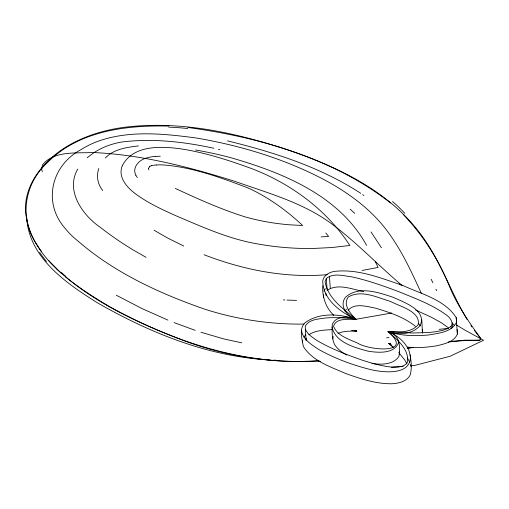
<?xml version="1.0" encoding="UTF-8"?>
<svg xmlns="http://www.w3.org/2000/svg" width="509" height="509" viewBox="0 0 509 509"><rect width="100%" height="100%" fill="white"/><g stroke="black" fill="none" stroke-linecap="round" stroke-linejoin="round"><path stroke-width="0.76" d="M346.763 355.027C341.984 352.495 337.499 349.11 334.553 344.517C331.671 338.37 332.046 331.054 332.307 324.443C336.016 315.364 348.296 316.197 355.893 319.245C347.144 316.662 338.739 305.585 345.579 297.173C358.87 285.358 378.849 292.58 393.61 297.453C403.675 302.244 427.573 310.331 420.014 325.69C412.296 334.553 398.566 335.234 388.081 331.575C414.752 354.977 368.86 350.103 358.081 343.378C349.416 339.191 337.225 336.131 333.548 326.212C336.099 317.476 348.843 319.767 355.893 319.245C350.567 313.856 342.366 304.503 348.36 296.944C361.46 289.354 377.455 297.612 390.518 301.449C399.183 306.259 420.797 311.215 418.194 324.672C411.037 333.16 398.121 332.135 388.081 331.575C396.696 339.401 409.624 349.199 407.372 362.268C404.127 367.651 396.899 367.237 391.427 367.078C381.476 366.073 371.856 363.248 362.363 360.226C346.75 354.728 331.111 348.894 316.833 340.406C312.443 337.34 307.487 334.305 305.343 329.145L305.266 326.224C309.033 319.207 318.456 319.118 325.397 317.991C335.571 317.215 345.796 317.839 355.893 319.245C343.639 309.128 327.643 298.331 325.066 281.547L326.326 278.461C333.452 272.633 343.581 275.878 351.802 276.845C367.689 280.325 383.029 285.791 398.242 291.466C415.077 298.401 432.644 304.617 447.316 315.688C451.159 318.602 452.902 323.081 452.609 327.834M422.47 333.198L421.796 319.722M332.822 338.873L333.16 336.347M371.977 363.534C381.076 364.692 393.355 365.004 398.973 356.338C400.373 345.815 399.985 334.807 388.081 331.575C396.925 335.138 404.903 341.558 408.912 350.364C411.017 358.196 412.296 367.002 410.235 374.942C406.71 381.725 398.483 383.411 391.504 383.78C375.438 383.818 359.971 378.671 345.038 373.256C330.15 366.607 312.456 361.015 303.339 346.47C302.085 338.886 298.872 329.285 304.77 322.948C319.27 312.176 339.592 313.798 355.893 319.245C340.534 312.373 322.852 299.33 322.744 280.911A14.137 10.225 -4.1 0 1 334.127 271.437C357.84 268.567 380.827 278.099 402.874 285.473C421.166 294.043 444.72 299.559 456.21 317.616L456.548 322.127C451.687 332.313 438.446 333.191 428.629 334.973C415.083 336.201 401.079 335.978 388.081 331.575L412.455 333.013L429.049 332.479L436.442 331.633L442.798 330.347L447.78 328.566L451.057 326.256L452.291 323.368M302.295 342.137L302.715 340.19M398.668 342.239C394.768 354.194 378.142 352.762 368.185 351.204C354.678 347.501 335.482 342.697 331.963 326.969M148.501 168.409L149.474 166.863M77.743 169.083C65.152 190.659 82.547 215.301 100.458 227.453A377.888 273.199 -4.1 0 0 133.358 250.072L146.102 257.357M456.21 317.616L457.406 334.031C454.232 341.806 444.968 343.696 437.683 345.605C427.694 347.431 417.45 348.048 407.334 347.106M345.07 311.26L346.432 309.078M303.968 337.117L305.623 334.858M348.137 310.293C354.767 302.607 366.766 306.545 375.286 308.098C389.321 312.322 403.86 316.961 415.408 326.326M105.299 158C113.812 149.054 126.766 147.33 138.416 145.924M363.706 291.479C352.158 289.398 337.931 283.004 327.179 290.365L326.326 278.461M308.817 334.795C315.656 330.176 324.443 330.093 332.415 329.59M337.944 333.44C343.81 330.818 350.459 331.085 356.745 331.149L355.365 330.481M151.23 165.8L151.275 165.788A8.22 5.943 -4.1 0 1 151.555 165.705L152.713 165.438A21.219 15.34 -4.1 0 1 156.282 164.999M391.695 313.029L355.772 319.308M413.531 347.405L407.645 348.461M386.63 337.855L388.908 337.448M407.607 348.188L412.137 347.373M362.09 270.457L378.13 267.435L375.47 261.931M449.441 341.539L465.137 340.165L478.886 340.228M439.108 329.348L448.314 328.318M448.429 341.984L462.923 340.686L478.899 340.216A1.75 1.368 2.3 0 0 480.49 339.605A1.75 1.368 2.3 0 0 480.496 338.224M391.446 367.231L403.243 366.283M410.318 365.716L415.039 365.335L450.109 356.255L483.55 340.286L465.175 330.271L456.509 325.003M155.614 156.39L160.265 156.212M156.282 164.986L158.833 164.871A51.231 37.036 -4.1 0 1 163.554 164.961C192.841 167.245 220.779 177.616 248.029 187.961A103.976 75.173 -4.1 0 1 250.53 189.081C269.725 198.281 287.146 210.974 302.651 225.5L290.2 224.844A179.295 129.63 -4.1 0 1 244.944 216.828C220.995 209.339 198.014 198.955 175.281 188.406M327.192 274.663C285.307 278.296 243.117 269.859 204.128 254.748M318.978 360.97C272.423 363.776 225.379 356.491 181.808 339.859C140.643 323.915 99.573 305.317 65.47 276.769M318.621 360.633C245.052 366.206 172.945 341.494 109.231 306.501C73.201 284.862 28.809 256.218 25.45 209.886A103.442 74.785 -4.1 0 1 33.613 179.365C52.23 147.674 88.795 132.098 123.872 127.358C179.149 120.334 234.859 132.423 287.171 149.729C338.186 166.914 390.32 191.518 422.413 236.583C441.093 262.148 450.987 292.611 467.16 319.607M321.134 236.882L328.61 236.437A189.119 136.724 -4.1 0 0 325.805 233.02M304.064 324.08C278.448 324.437 252.801 321.529 227.867 315.65A252.477 182.534 -4.1 0 1 203.365 308.721C158.382 292.879 114.01 272.436 77.769 240.852A106.896 77.285 -4.1 0 1 65.184 228.465C42.578 202.919 51.04 165.902 80.537 149.894A85.111 61.532 -4.1 0 1 95.425 142.24C127.352 129.897 162.765 133.562 195.94 137.945C239.955 145.389 283.354 158.439 323.03 179.092C349.588 193.134 374.548 211.636 391.415 236.876C403.631 254.436 412.424 274.014 421.376 293.349M296.569 300.367L287.051 300.094M168.867 126.098C126.976 125.061 79.792 130.578 48.533 161.506C24.241 182.954 18.279 218.45 37.431 245.484A167.493 122.644 -8.4 0 0 41.573 251.643M269.286 359.895C208.41 356.618 150.46 333.09 98.04 303.173C67.003 283.787 28.924 258.012 26.742 217.744M273.708 360.111L275.923 360.226M283.405 299.909L284.855 300.005M393.126 347.303L388.933 343.48L390.454 343.626M187.91 127.485C259.641 137.315 332.714 158.038 390.683 203.027M351.56 330.526L356.745 331.149L355.365 330.506M241.699 342.843L223.655 338.892L200.972 332.256M316.744 360.658L320.587 361.422M213.888 148.291C183.762 141.693 152.49 138.2 121.746 142.017A59.114 42.737 -4.1 0 0 93.032 153.311L88.356 156.772A58.949 42.616 -4.1 0 0 87.274 157.701M218.399 149.334L219.901 149.678M227.44 140.853C273.855 152.255 320.46 167.035 360.779 193.337M393.629 347.424L388.933 343.48L390.257 343.874M391.077 344.498L388.933 343.48L390.422 343.925M195.233 330.36L174.142 322.63M415.643 310.064L431.034 317.075L441.284 322.712L448.168 327.592M167.951 320.129L141.814 308.486L116.332 295.239M183.673 246L167.512 237.97L154.011 230.208M388.933 343.48L390.944 344.415M362.688 194.654L363.96 195.539M402.275 285.619C379.11 266.213 358.304 244.078 334.203 225.78C305.012 203.085 268.695 193.344 234.42 181.204C188.406 166.78 141.108 154.564 92.721 152.515C76.484 153.419 53.725 150.537 42.451 164.967L41.662 169.503L42.323 171.667M350.141 209.174L354.728 213.316M452.03 322.795L454.632 325.665M60.959 272.818L56.639 268.784M418.57 323.603L420.351 325.862M403.173 214.397C423.533 235.591 439.28 260.945 450.211 288.183C457.922 306.176 469.158 322.369 480.49 338.224A1.743 1.26 -4.1 0 1 480.49 339.548A1.743 1.26 -4.1 0 1 478.899 340.216M333.821 315.351C325.709 307.716 322.095 296.715 322.751 285.708M51.199 263.248L48.629 260.417M398.833 352.616L404.712 359.965L407.022 364.005M474.509 330.538L480.483 338.25M371.036 231.939L381.451 247.8M102.703 190.531C99.624 186.72 97.753 181.974 97.531 177.075A43.838 31.692 -4.1 0 1 98.784 168.511M470.971 325.531L471.818 326.848M366.582 245.37C339.179 195.316 282.24 172.462 230.183 157.529A317.807 229.763 -4.1 0 0 195.539 149.996M407.346 357.821L409.764 362.268M135.928 175.179C133.39 171.1 135.031 165.979 138.257 162.829A17.064 12.337 -4.1 0 1 144.658 158.573L147.947 157.555A34.803 25.164 -4.1 0 1 155.614 156.409M435.946 289.22L436.633 290.652M431.174 279.244L432.879 282.794M399.61 283.615L400.271 285.027M410.439 364.495L411.113 366.722M422.146 329.603L422.655 331.633M301.443 330.233C302.747 339.707 312.023 344.987 319.27 349.804C335.596 358.756 353.182 365.335 371.265 369.725C384.002 372.696 412.589 375.623 410.26 354.818M399.228 351.878L399.52 354.143M325.919 293.451L326.135 295.748M148.482 168.606L148.857 169.726A12.133 8.774 -4.1 0 0 148.959 169.917M457.063 329.527L457.406 334.031M451.057 326.256L451.216 328.49M329.418 276.285L330.271 288.189M305.343 329.145L306.138 340.305M306.119 338.129L306.176 340.317M323.603 294.87L323.603 297.612M323.921 291.402A14.137 10.225 -4.1 0 1 325.359 288.692M137.373 177.552A43.278 31.291 -4.1 0 1 135.763 175.236M149.385 166.818A4.053 2.927 -4.1 0 1 151.211 165.769M392.503 201.507A223.515 177.208 -21.9 0 1 404.738 213.277M168.746 127.142A222.077 179.429 -6.8 0 1 187.675 128.523M46.44 261.429A177.361 127.956 -5.2 0 1 39.638 252.394M56.785 268.714A200.19 138.327 1.2 0 1 51.339 263.191M65.954 276.495A236.78 164.897 0.5 0 1 61.436 272.563M122.453 165.374C117.127 177.501 127.893 188.534 137.048 194.985C149.194 203.568 162.727 209.899 176.279 215.905C203.276 227.338 230.322 239.644 259.526 244.237A210.592 152.255 -4.1 0 0 313.512 248.443L331.76 247.546L349.868 245.472C326.918 210.045 290.792 183.469 251.548 168.568C228.096 159.998 204.16 152.229 179.378 148.647C159.807 146.153 133.256 145.269 122.453 165.374M356.745 331.149L354.576 330.475L356.745 331.149"/></g></svg>
